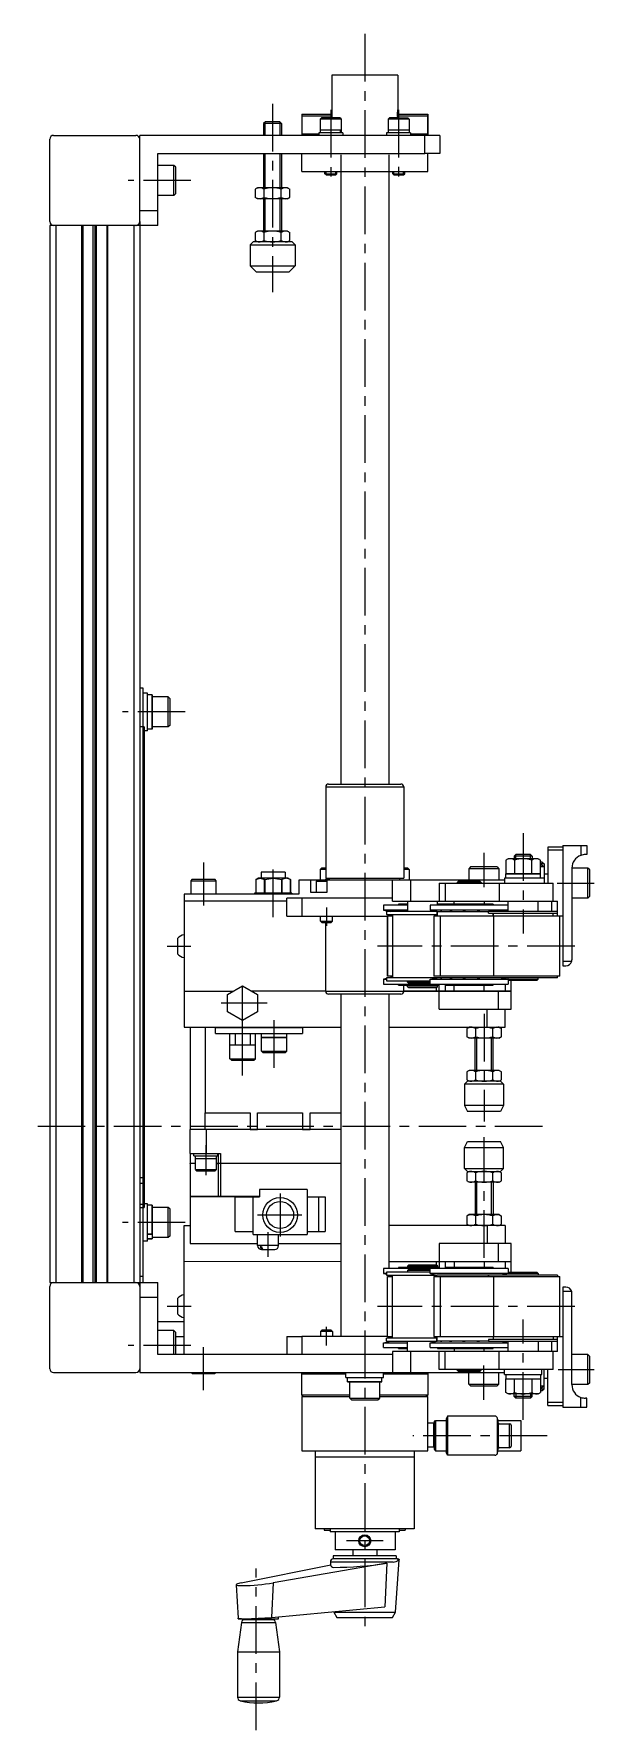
# Model space of a CAD drawing. Extents: x -5 to 1632, y -24 to 990.
# Drawn here: x -5 to 181, y 426 to 990 of the extents above; entities that cross this region are included whole.
import ezdxf

# ---------------------------------------------------------------- set-up
doc = ezdxf.new("R2010")
doc.units = 0
doc.header["$LTSCALE"] = 0.5
doc.linetypes.add('CENTER', pattern=[50.8, 31.75, -6.35, 6.35, -6.35])
for name, color, linetype in [('MSM_CENTER', 1, 'CENTER'), ('MSM_CONTINUOUS', 7, 'CONTINUOUS'), ('MSM_NARROW', 5, 'CONTINUOUS')]:
    doc.layers.add(name, color=color, linetype=linetype)

msp = doc.modelspace()

# ---------------------------------------------------------------- linework, layer by layer
at = {"layer": 'MSM_CENTER'}
for p, q in [((105, 990.37), (105, 458.99)), ((74.3, 967.14), (74.3, 904.33)), ((93.69, 965.07), (93.69, 941.4)), ((116.31, 965.13), (116.31, 941.4)), ((47.09, 941.6), (26.15, 941.6)), ((45.19, 764.6), (24.25, 764.6)), ((157.8, 724.22), (157.8, 690.78)), ((144.7, 717.65), (144.7, 706.27)), ((51.23, 714.42), (51.23, 700.13)), ((74.5, 696.29), (74.5, 713.13)), ((169.15, 707.6), (181.46, 707.6)), ((92.27, 699.52), (92.27, 693.41)), ((39.11, 686.6), (47.08, 686.6)), ((175, 686.6), (109.3, 686.6)), ((64.3, 657.5), (64.3, 675.88)), ((72.43, 667.6), (57.14, 667.6)), ((64.3, 643.5), (64.3, 661.88)), ((74.8, 646.1), (74.8, 664.48)), ((144.81, 664.12), (144.81, 628.22)), ((164.26, 626.6), (-5.28, 626.6)), ((144.81, 582.8), (144.81, 622.96)), ((52.05, 620.37), (52.05, 610.4)), ((76.8, 604.2), (76.8, 589.9)), ((45.19, 594.6), (24.25, 594.6)), ((69.25, 597.1), (84.01, 597.1)), ((72.8, 583.2), (72.8, 591.38)), ((39.18, 566.74), (47.14, 566.74)), ((175, 566.6), (109.3, 566.6)), ((92.27, 553.68), (92.27, 559.79)), ((157.8, 528.88), (157.8, 562.32)), ((47.09, 553.6), (26.15, 553.6)), ((51.23, 538.78), (51.23, 553.07)), ((51.23, 538.78), (51.23, 553.07)), ((144.7, 535.55), (144.7, 546.93)), ((169.51, 545.6), (181.46, 545.6)), ((165.77, 523.6), (121.09, 523.6)), ((111.11, 488.6), (98.89, 488.6)), ((68.8, 425.57), (68.8, 479.34))]:
    msp.add_line(p, q, dxfattribs=at)
at = {"layer": 'MSM_CONTINUOUS'}
for p, q in [((116, 976.6), (94, 976.6)), ((94, 976.6), (94, 962.4)), ((116, 976.6), (116, 965.58)), ((71.91, 961.1), (71.3, 960.49)), ((77.3, 960.49), (71.3, 960.49)), ((71.3, 960.49), (71.3, 956.6)), ((76.69, 961.1), (71.91, 961.1)), ((76.69, 961.1), (77.3, 960.49)), ((77.3, 960.49), (77.3, 956.6)), ((83.99, 963.6), (94, 963.6)), ((83.99, 963.6), (83.99, 956.6)), ((83.99, 963.1), (94, 963.1)), ((90.59, 962.4), (90.19, 962)), ((93.01, 962), (90.19, 962)), ((93.01, 962), (90.19, 962)), ((90.19, 962), (90.19, 957.4)), ((96.79, 962.4), (90.59, 962.4)), ((96.79, 962.4), (90.59, 962.4)), ((97.19, 962), (93.01, 962)), ((97.19, 962), (93.01, 962)), ((96.79, 962.4), (97.19, 962)), ((97.18, 962), (97.18, 957.4)), ((113.21, 962.4), (112.81, 962)), ((119.81, 962), (112.81, 962)), ((119.81, 962), (112.81, 962)), ((112.81, 962), (112.81, 957.4)), ((115.71, 962.4), (113.21, 962.4)), ((113.21, 962.4), (119.41, 962.4)), ((115.84, 963.6), (126.01, 963.6)), ((115.85, 963.1), (125.99, 963.1)), ((119.41, 962.4), (119.81, 962)), ((119.81, 962), (119.81, 957.4)), ((125.99, 956.6), (125.99, 963.6)), ((126.01, 963.6), (126.01, 956.6)), ((0, 927.9), (0, 955.3)), ((1.3, 956.6), (28.7, 956.6)), ((125, 956.6), (30, 956.6)), ((30, 927.9), (30, 956.6)), ((83.99, 957.1), (89.69, 957.1)), ((97.69, 957.4), (89.69, 957.4)), ((97.69, 957.4), (89.69, 957.4)), ((89.69, 957.4), (89.69, 956.6)), ((90.19, 958.4), (96.84, 958.4)), ((90.19, 958.4), (96.84, 958.4)), ((90.19, 958.4), (96.84, 958.4)), ((90.19, 958.4), (96.84, 958.4)), ((90.19, 958.4), (93.01, 958.4)), ((90.19, 958.4), (93.01, 958.4)), ((93.01, 958.4), (97.19, 958.4)), ((93.01, 958.4), (97.19, 958.4)), ((96.84, 958.4), (96.84, 957.4)), ((96.84, 958.4), (96.84, 957.4)), ((96.84, 958.4), (96.84, 957.4)), ((96.84, 958.4), (96.84, 957.4)), ((97.18, 958.4), (97.18, 957.4)), ((97.18, 958.4), (97.18, 957.4)), ((97.18, 958.4), (97.18, 957.4)), ((97.69, 957.4), (97.69, 956.6)), ((120.31, 957.4), (112.31, 957.4)), ((120.31, 957.4), (112.31, 957.4)), ((112.31, 957.4), (112.31, 956.6)), ((112.81, 958.4), (119.81, 958.4)), ((112.81, 958.4), (119.81, 958.4)), ((112.81, 958.4), (119.81, 958.4)), ((112.81, 958.4), (119.81, 958.4)), ((112.81, 958.4), (119.81, 958.4)), ((112.81, 958.4), (119.75, 958.4)), ((120.31, 957.4), (120.31, 956.6)), ((120.31, 957.1), (125.99, 957.1)), ((125, 950.6), (125, 956.6)), ((130, 956.6), (125, 956.6)), ((130, 956.6), (130, 950.6)), ((36, 950.6), (125, 950.6)), ((36, 926.6), (36, 950.6)), ((71.3, 950.6), (71.3, 939.1)), ((77.3, 950.6), (77.3, 939.1)), ((84, 944.6), (84, 950.6)), ((97, 950.1), (97, 740.6)), ((113, 950.1), (113, 740.6)), ((130, 950.6), (125, 950.6)), ((126, 944.6), (126, 950.6)), ((41.4, 946.6), (36, 946.6)), ((41.4, 936.6), (41.4, 946.6)), ((42, 946), (41.4, 946.6)), ((42, 941.6), (42, 946)), ((84, 944.6), (126, 944.6)), ((91.73, 943.76), (91.73, 944.6)), ((91.73, 943.77), (95.73, 943.77)), ((91.73, 943.77), (95.73, 943.77)), ((92.1, 943.4), (91.73, 943.76)), ((92.1, 943.4), (95.34, 943.4)), ((95.34, 943.4), (95.73, 943.77)), ((95.73, 943.77), (95.73, 944.6)), ((114.33, 943.76), (114.33, 944.6)), ((114.33, 943.77), (118.33, 943.77)), ((114.33, 943.77), (118.33, 943.77)), ((114.69, 943.4), (114.33, 943.76)), ((114.69, 943.4), (117.93, 943.4)), ((114.69, 943.4), (117.87, 943.4)), ((114.74, 943.4), (117.88, 943.4)), ((114.74, 943.4), (117.88, 943.4)), ((117.93, 943.4), (118.33, 943.77)), ((118.33, 943.77), (118.33, 944.6)), ((42, 937.2), (42, 941.6)), ((69.3, 939.1), (68.53, 938.65)), ((68.53, 938.65), (68.53, 935.95)), ((79.3, 939.1), (69.3, 939.1)), ((71.41, 938.65), (71.41, 935.95)), ((77.19, 935.95), (77.19, 938.65)), ((79.3, 939.1), (80.07, 938.65)), ((80.07, 935.95), (80.07, 938.65)), ((41.4, 936.6), (36, 936.6)), ((42, 937.2), (41.4, 936.6)), ((69.3, 935.5), (68.53, 935.95)), ((79.3, 935.5), (69.3, 935.5)), ((71.3, 935.5), (71.3, 924.7)), ((77.3, 935.5), (77.3, 924.7)), ((79.3, 935.5), (80.07, 935.95)), ((36, 926.6), (0, 926.6)), ((0, 926.6), (0, 574.6)), ((2, 926.6), (2, 574.6)), ((10.7, 574.6), (10.7, 926.6)), ((11, 926.6), (11, 574.6)), ((14.48, 574.6), (14.48, 926.6)), ((15, 926.6), (15, 574.6)), ((15.52, 926.6), (15.52, 574.6)), ((19, 926.6), (19, 574.6)), ((19.3, 926.6), (19.3, 574.6)), ((28, 926.6), (28, 574.6)), ((30, 931.6), (36, 931.6)), ((30, 927.9), (30, 544.9)), ((67.8, 921.1), (66.8, 920.1)), ((80.8, 921.1), (67.8, 921.1)), ((69.3, 924.7), (68.53, 924.25)), ((68.53, 924.25), (68.53, 921.55)), ((69.3, 921.1), (68.53, 921.55)), ((79.3, 924.7), (69.3, 924.7)), ((79.3, 921.1), (69.3, 921.1)), ((71.41, 924.25), (71.41, 921.55)), ((77.19, 921.55), (77.19, 924.25)), ((79.3, 924.7), (80.07, 924.25)), ((79.3, 921.1), (80.07, 921.55)), ((80.07, 921.55), (80.07, 924.25)), ((80.8, 921.1), (81.8, 920.1)), ((66.8, 920.1), (69.49, 920.1)), ((66.8, 920.1), (66.8, 913.1)), ((69.49, 920.1), (81.8, 920.1)), ((81.8, 920.1), (81.8, 913.1)), ((66.8, 913.1), (69.49, 913.1)), ((66.8, 913.1), (68.8, 911.1)), ((68.8, 911.1), (78.52, 911.1)), ((69.49, 913.1), (81.8, 913.1)), ((78.52, 911.1), (79.8, 911.1)), ((81.8, 913.1), (79.8, 911.1)), ((30, 772.6), (31, 772.6)), ((31, 772.6), (31, 574.6)), ((32.6, 770.85), (31, 770.85)), ((32.6, 758.35), (32.6, 770.85)), ((32.6, 758.35), (32.6, 770.85)), ((34.1, 770.35), (32.6, 770.35)), ((34.1, 758.85), (34.1, 770.35)), ((34.1, 770.35), (34.1, 758.85)), ((39.5, 769.6), (34.1, 769.6)), ((39.5, 759.6), (39.5, 769.6)), ((40.1, 769), (39.5, 769.6)), ((40.1, 760.2), (40.1, 769)), ((31.5, 759.6), (30, 759.6)), ((31.5, 759.6), (31.5, 599.6)), ((32.6, 758.35), (31.5, 758.35)), ((34.1, 758.85), (32.6, 758.85)), ((39.5, 759.6), (34.1, 759.6)), ((40.1, 760.2), (39.5, 759.6)), ((92.94, 740.6), (117.06, 740.6)), ((92, 739.66), (118, 739.66)), ((92, 739.66), (92, 709.2)), ((118, 739.66), (118, 709.2)), ((166.05, 719.6), (166.05, 707.6)), ((171.05, 719.6), (166.05, 719.6)), ((171.05, 718.6), (166.05, 718.6)), ((171.05, 720.1), (171.05, 680.1)), ((171.05, 720.1), (179.05, 720.1)), ((177.05, 720.1), (177.05, 716.84)), ((179.05, 720.1), (179.05, 717.1)), ((90.64, 712.6), (90.15, 712.11)), ((92, 712.11), (90.15, 712.11)), ((90.15, 712.11), (90.15, 708.6)), ((92, 712.6), (90.64, 712.6)), ((119.36, 712.6), (118, 712.6)), ((119.85, 712.11), (118, 712.11)), ((119.36, 712.6), (119.85, 712.11)), ((119.85, 712.11), (119.85, 708.6)), ((140.3, 713), (139.7, 712.4)), ((149.7, 712.4), (139.7, 712.4)), ((139.7, 712.4), (139.7, 708.6)), ((149.1, 713), (140.3, 713)), ((149.1, 713), (149.7, 712.4)), ((149.7, 712.4), (149.7, 708.6)), ((152.8, 715.7), (152.03, 715.25)), ((152.03, 715.25), (152.03, 710.7)), ((162.8, 715.7), (152.8, 715.7)), ((155.34, 717.1), (154.8, 716.56)), ((160.8, 716.56), (154.8, 716.56)), ((154.8, 716.56), (154.8, 715.7)), ((154.8, 716.4), (154.8, 715.7)), ((154.91, 715.25), (154.91, 710.7)), ((160.26, 717.1), (155.34, 717.1)), ((160.1, 717.1), (155.5, 717.1)), ((160.26, 717.1), (160.8, 716.56)), ((160.69, 710.7), (160.69, 715.25)), ((160.8, 716.56), (160.8, 715.7)), ((160.8, 716.4), (160.8, 715.7)), ((162.8, 715.7), (163.57, 715.25)), ((164.2, 714.6), (163.55, 714.6)), ((164.8, 714), (163.55, 714)), ((164.2, 713.6), (163.55, 713.6)), ((164.8, 713), (163.55, 713)), ((163.57, 710.7), (163.57, 715.25)), ((164.2, 714.6), (164.8, 714)), ((164.2, 713.6), (164.8, 713)), ((164.8, 714), (164.8, 707.6)), ((174.05, 712.6), (174.05, 682.1)), ((179.4, 712.6), (174.05, 712.6)), ((179.05, 717.1), (178.55, 717.1)), ((179.4, 702.6), (179.4, 712.6)), ((180, 712), (179.4, 712.6)), ((180, 703.2), (180, 712)), ((47.47, 708.9), (46.98, 708.41)), ((46.98, 708.41), (55.48, 708.41)), ((46.98, 708.41), (46.98, 703.9)), ((47.47, 708.9), (54.99, 708.9)), ((55.48, 708.41), (54.99, 708.9)), ((55.48, 703.9), (55.48, 708.41)), ((69.5, 709.2), (68.75, 708.77)), ((68.75, 708.77), (70.17, 709.2)), ((68.75, 708.77), (68.75, 704.2)), ((68.75, 708.77), (68.75, 708.77)), ((70.17, 709.2), (69.5, 709.2)), ((74.5, 709.2), (70.17, 709.2)), ((70.17, 709.2), (71.59, 708.77)), ((74.5, 711.2), (70.5, 711.2)), ((70.5, 711.2), (70.5, 709.2)), ((71.66, 708.77), (71.59, 708.77)), ((71.59, 704.2), (71.59, 708.77)), ((71.66, 708.77), (74.5, 709.2)), ((71.66, 708.77), (71.66, 704.2)), ((78.5, 711.2), (74.5, 711.2)), ((78.83, 709.2), (74.5, 709.2)), ((74.5, 709.2), (77.34, 708.77)), ((77.34, 704.2), (77.34, 708.77)), ((77.41, 708.77), (77.34, 708.77)), ((78.83, 709.2), (77.41, 708.77)), ((77.41, 708.77), (77.41, 704.2)), ((78.5, 711.2), (78.5, 709.2)), ((79.5, 709.2), (78.83, 709.2)), ((80.25, 708.77), (78.83, 709.2)), ((79.5, 709.2), (80.25, 708.77)), ((80.25, 704.2), (80.25, 708.77)), ((80.25, 708.77), (80.25, 708.77)), ((80.25, 708.77), (80.25, 704.2)), ((151.55, 708.6), (83, 708.6)), ((83, 708.6), (83, 703.9)), ((87.02, 704.5), (87.02, 708.6)), ((89.17, 708.5), (88.77, 708.1)), ((92.32, 708.1), (88.77, 708.1)), ((88.77, 708.1), (88.77, 704.5)), ((92.27, 708.5), (89.17, 708.5)), ((89.62, 708.6), (89.62, 708.5)), ((91.74, 708.6), (92.04, 708.9)), ((92, 709.2), (118, 709.2)), ((93.3, 708.9), (92.04, 708.9)), ((92.32, 708.6), (92.32, 704.5)), ((93.3, 708.6), (93.3, 709.2)), ((114.3, 701.6), (114.3, 708.6)), ((116.7, 708.6), (116.7, 709.2)), ((120.37, 701.6), (120.37, 708.6)), ((129.8, 707.6), (131.8, 707.6)), ((129.8, 707.6), (129.8, 701.6)), ((131.8, 707.6), (131.8, 701.6)), ((131.8, 707.6), (167.8, 707.6)), ((136.1, 708.1), (135.8, 707.8)), ((143.8, 707.8), (135.8, 707.8)), ((135.8, 707.8), (135.8, 707.6)), ((143.5, 708.1), (136.1, 708.1)), ((139.8, 708.1), (139.8, 708.6)), ((143.5, 708.1), (143.8, 707.8)), ((143.8, 707.8), (143.8, 707.6)), ((149.8, 707.6), (149.8, 701.6)), ((157.8, 709.2), (151.55, 709.2)), ((164.8, 709.2), (151.55, 709.2)), ((151.55, 709.2), (151.55, 707.6)), ((152.03, 710.7), (163.57, 710.7)), ((163.55, 710.7), (152.05, 710.7)), ((152.05, 710.7), (163.55, 710.7)), ((152.05, 710.7), (152.05, 710.7)), ((152.05, 709.2), (152.05, 710.7)), ((154.89, 710.7), (154.96, 710.7)), ((160.64, 710.7), (160.71, 710.7)), ((163.55, 709.2), (163.55, 710.7)), ((166.05, 710.6), (164.8, 710.6)), ((167.8, 701.6), (167.8, 707.6)), ((83, 703.9), (44.8, 703.9)), ((44.8, 703.9), (44.8, 659.6)), ((79, 701.6), (44.8, 701.6)), ((79, 701.6), (50.8, 701.6)), ((80.75, 704.2), (68.25, 704.2)), ((80.75, 704.2), (68.25, 704.2)), ((68.25, 704.2), (68.25, 703.9)), ((68.75, 704.2), (68.75, 704.2)), ((71.59, 704.2), (71.66, 704.2)), ((77.34, 704.2), (77.41, 704.2)), ((79, 696.6), (79, 702.6)), ((114.3, 702.6), (79, 702.6)), ((80.75, 704.2), (80.75, 703.9)), ((84, 702.6), (84, 696.6)), ((92.32, 704.5), (87.02, 704.5)), ((114.3, 701.6), (169.3, 701.6)), ((119.3, 700.6), (116.3, 700.6)), ((116.3, 700.6), (116.3, 700.28)), ((119.3, 701.6), (119.3, 698.1)), ((129.3, 700.28), (129.3, 701.6)), ((131.8, 700.6), (129.3, 700.6)), ((147.8, 700.6), (131.8, 700.6)), ((131.8, 700.28), (131.8, 700.6)), ((134.8, 700.6), (134.8, 701.6)), ((144.8, 701.6), (144.8, 700.6)), ((147.8, 700.6), (147.8, 700.28)), ((152.8, 698.1), (152.8, 701.6)), ((162.8, 698.1), (162.8, 701.6)), ((167.3, 701.6), (167.3, 698.1)), ((169.3, 696.6), (169.3, 701.6)), ((179.4, 702.6), (174.05, 702.6)), ((180, 703.2), (179.4, 702.6)), ((79, 696.6), (112.58, 696.6)), ((90.27, 694.93), (90.27, 696.6)), ((90.27, 694.93), (94.27, 694.93)), ((90.7, 694.5), (90.27, 694.93)), ((93.84, 694.5), (94.27, 694.93)), ((94.27, 694.93), (94.27, 696.6)), ((119.3, 700.28), (111.3, 700.28)), ((111.3, 700.28), (111.3, 698.63)), ((119.3, 698.63), (111.3, 698.63)), ((111.3, 698.63), (113.58, 698.1)), ((129.08, 698.1), (112.3, 698.1)), ((112.3, 698.1), (112.3, 697.1)), ((112.3, 697.1), (129.08, 697.1)), ((112.62, 696.6), (112.58, 696.6)), ((112.58, 696.6), (112.58, 676.6)), ((112.62, 676.6), (112.62, 696.6)), ((114.3, 696.6), (112.62, 696.6)), ((113.73, 697.1), (113.73, 696.6)), ((113.75, 697.1), (113.75, 696.6)), ((113.76, 697.1), (113.76, 696.6)), ((113.98, 697.1), (113.98, 696.6)), ((114.3, 697.1), (114.3, 676.1)), ((152.8, 700.28), (126.8, 700.28)), ((126.8, 700.28), (126.8, 698.63)), ((137.73, 698.63), (126.8, 698.63)), ((126.8, 698.63), (129.08, 698.1)), ((171.05, 696.6), (128.08, 696.6)), ((128.08, 696.6), (128.08, 676.6)), ((129.08, 698.1), (138.09, 698.1)), ((129.15, 698.1), (129.08, 698.1)), ((129.08, 698.1), (129.08, 696.6)), ((129.08, 698.1), (129.08, 696.6)), ((129.15, 698.1), (129.15, 696.6)), ((130.73, 698.1), (130.26, 698.1)), ((130.31, 676.6), (130.31, 696.6)), ((134.11, 698.1), (133.32, 698.1)), ((138.62, 698.1), (137.67, 698.1)), ((152.8, 698.63), (137.73, 698.63)), ((138.09, 698.1), (146.3, 698.1)), ((143.36, 698.1), (142.44, 698.1)), ((169.3, 698.1), (146.3, 698.1)), ((146.3, 697.6), (146.3, 698.1)), ((146.3, 697.6), (169.3, 697.6)), ((147.8, 696.6), (147.8, 697.6)), ((147.8, 697.6), (147.8, 696.6)), ((147.93, 696.6), (147.93, 676.6)), ((152.8, 698.63), (150.53, 698.1)), ((167.8, 696.6), (167.8, 697.6)), ((170, 676.6), (170, 696.6)), ((42.6, 689.13), (42.6, 684.08)), ((90.7, 694.5), (93.84, 694.5)), ((92, 671.6), (92, 694.5)), ((171.05, 681.6), (173.99, 681.6)), ((171.05, 680.1), (172.05, 680.1)), ((59.3, 670.49), (64.3, 673.37)), ((64.3, 673.37), (69.3, 670.49)), ((112.3, 675.8), (111.3, 675.57)), ((111.3, 675.57), (112.3, 675.57)), ((111.3, 675.57), (111.3, 673.92)), ((111.3, 673.92), (126.8, 673.92)), ((129.08, 676.1), (112.3, 676.1)), ((112.3, 676.1), (112.3, 675.1)), ((112.3, 675.1), (126.8, 675.1)), ((112.62, 676.6), (112.58, 676.6)), ((114.3, 676.6), (112.62, 676.6)), ((113.73, 676.6), (113.73, 676.1)), ((113.75, 676.6), (113.75, 676.1)), ((113.76, 676.6), (113.76, 676.1)), ((113.98, 676.6), (113.98, 676.1)), ((116.3, 673.6), (116.3, 673.92)), ((116.3, 673.6), (129.8, 673.6)), ((118, 671.54), (118, 673.6)), ((119.3, 674.6), (119.3, 675.1)), ((119.3, 674.6), (126.8, 674.6)), ((119.6, 674.3), (119.3, 674.6)), ((119.3, 673.1), (119.3, 673.6)), ((119.3, 673.1), (129.3, 673.1)), ((119.6, 672.8), (119.3, 673.1)), ((119.6, 674.3), (123.75, 674.3)), ((119.6, 672.8), (123.75, 672.8)), ((123.75, 674.3), (126.8, 674.3)), ((123.75, 672.8), (129, 672.8)), ((126.8, 675.57), (129.08, 676.1)), ((126.8, 675.57), (152.8, 675.57)), ((126.8, 673.92), (126.8, 675.57)), ((126.8, 673.92), (152.8, 673.92)), ((130.31, 676.6), (128.08, 676.6)), ((128.95, 671.6), (128.95, 672.8)), ((129, 672.8), (129.3, 673.1)), ((129.08, 676.1), (129.15, 676.1)), ((169.3, 676.1), (129.08, 676.1)), ((129.3, 673.1), (129.3, 673.6)), ((129.8, 671.6), (129.8, 673.92)), ((130.26, 676.1), (130.73, 676.1)), ((170, 676.6), (130.31, 676.6)), ((131.8, 673.92), (131.8, 671.6)), ((131.8, 673.6), (147.8, 673.6)), ((133.32, 676.1), (134.11, 676.1)), ((134.8, 671.6), (134.8, 673.6)), ((137.67, 676.1), (138.62, 676.1)), ((142.44, 676.1), (143.36, 676.1)), ((144.8, 671.6), (144.8, 673.6)), ((147.8, 673.6), (147.8, 673.92)), ((150.53, 676.1), (152.8, 675.57)), ((151.8, 676.1), (151.8, 675.8)), ((151.8, 673.92), (151.8, 671.6)), ((152.8, 675.6), (152.8, 676.1)), ((152.8, 675.6), (162.8, 675.6)), ((153.1, 675.3), (152.8, 675.6)), ((152.8, 675.57), (152.8, 673.92)), ((153.1, 675.3), (162.5, 675.3)), ((153.8, 665.6), (153.8, 675.3)), ((162.5, 675.3), (162.8, 675.6)), ((162.8, 675.6), (162.8, 676.1)), ((169.3, 676.1), (169.3, 676.6)), ((44.8, 671.6), (61.23, 671.6)), ((59.3, 664.71), (59.3, 670.49)), ((92, 671.6), (67.37, 671.6)), ((69.3, 670.49), (69.3, 664.71)), ((118, 671.54), (92, 671.54)), ((117.06, 670.6), (92.94, 670.6)), ((97, 670.6), (97, 556.6)), ((113, 670.6), (113, 579.28)), ((153.8, 671.6), (118, 671.6)), ((118, 671.6), (153.8, 671.6)), ((129.8, 665.6), (129.8, 671.6)), ((149.54, 665.6), (149.54, 671.6)), ((64.3, 661.83), (59.3, 664.71)), ((69.3, 664.71), (64.3, 661.83)), ((129.8, 665.6), (153.8, 665.6)), ((145.8, 659.6), (145.8, 665.6)), ((151.8, 659.6), (151.8, 665.6)), ((44.8, 659.6), (50.8, 659.6)), ((46.8, 659.6), (46.8, 631.1)), ((50.8, 659.6), (97, 659.6)), ((51.8, 659.6), (51.8, 631.1)), ((55.3, 659.5), (84.3, 659.5)), ((55.3, 657.5), (55.3, 659.5)), ((55.3, 657.5), (84.3, 657.5)), ((57.3, 659.6), (57.3, 659.5)), ((59.3, 659.5), (59.3, 659.6)), ((80.3, 659.5), (59.3, 659.5)), ((60.05, 649.09), (60.05, 657.5)), ((61.8, 657.5), (61.8, 653.6)), ((66.8, 657.5), (66.8, 653.6)), ((68.55, 649.09), (68.55, 657.5)), ((70.55, 651.69), (70.55, 657.5)), ((79.05, 656.2), (70.55, 656.2)), ((70.55, 656.2), (79.05, 656.2)), ((70.55, 656.2), (79.05, 656.2)), ((79.05, 651.69), (79.05, 657.5)), ((80.3, 659.6), (80.3, 659.5)), ((82.3, 659.5), (82.3, 659.6)), ((84.3, 659.5), (84.3, 657.5)), ((113, 659.6), (151.8, 659.6)), ((139.81, 659.6), (139.03, 659.15)), ((139.03, 659.15), (139.03, 656.45)), ((139.81, 656), (139.03, 656.45)), ((140.76, 659.6), (139.79, 659.6)), ((149.81, 656), (139.81, 656)), ((141.81, 645.2), (141.81, 656)), ((141.92, 659.15), (141.92, 656.45)), ((147.69, 656.45), (147.69, 659.15)), ((147.81, 645.2), (147.81, 656)), ((149.79, 659.6), (149.37, 659.6)), ((149.79, 659.6), (149.37, 659.6)), ((149.81, 659.6), (150.58, 659.15)), ((149.81, 656), (150.58, 656.45)), ((150.58, 656.45), (150.58, 659.15)), ((68.55, 653.6), (60.05, 653.6)), ((70.55, 651.69), (79.05, 651.69)), ((71.04, 651.2), (70.55, 651.69)), ((71.04, 651.2), (74.8, 651.2)), ((74.8, 651.2), (78.56, 651.2)), ((78.56, 651.2), (79.05, 651.69)), ((60.05, 649.09), (68.55, 649.09)), ((60.54, 648.6), (60.05, 649.09)), ((60.54, 648.6), (64.3, 648.6)), ((64.3, 648.6), (68.06, 648.6)), ((68.06, 648.6), (68.55, 649.09)), ((139.81, 645.2), (139.03, 644.75)), ((139.03, 644.75), (139.03, 642.05)), ((149.81, 645.2), (139.81, 645.2)), ((141.92, 644.75), (141.92, 642.05)), ((147.69, 642.05), (147.69, 644.75)), ((149.81, 645.2), (150.58, 644.75)), ((150.58, 642.05), (150.58, 644.75)), ((139.3, 641.6), (138.3, 640.6)), ((138.3, 640.6), (138.3, 633.6)), ((151.3, 640.6), (138.3, 640.6)), ((139.81, 641.6), (139.03, 642.05)), ((150.3, 641.6), (139.3, 641.6)), ((149.81, 641.6), (150.58, 642.05)), ((150.3, 641.6), (151.3, 640.6)), ((151.3, 640.6), (151.3, 633.6)), ((151.3, 633.6), (138.3, 633.6)), ((138.3, 633.6), (139.3, 631.6)), ((151.3, 633.6), (150.3, 631.6)), ((46.8, 631.1), (46.8, 625.6)), ((51.8, 631.1), (66.8, 631.1)), ((51.8, 625.6), (51.8, 631.1)), ((66.8, 631.1), (66.8, 625.6)), ((69.3, 631.1), (84.3, 631.1)), ((69.3, 625.6), (69.3, 631.1)), ((84.3, 631.1), (84.3, 625.6)), ((86.8, 631.1), (97, 631.1)), ((86.8, 625.6), (86.8, 631.1)), ((150.3, 631.6), (139.3, 631.6)), ((97, 625.6), (46.8, 625.6)), ((46.8, 617.6), (46.8, 625.6)), ((52.1, 625.6), (52.1, 617.6)), ((66.8, 625.6), (69.3, 625.6)), ((84.3, 625.6), (86.8, 625.6)), ((138.31, 619.6), (139.31, 621.6)), ((139.31, 621.6), (150.31, 621.6)), ((151.31, 619.6), (150.31, 621.6)), ((46.8, 617.6), (56.93, 617.6)), ((46.8, 617.6), (46.8, 614.3)), ((48.05, 616.8), (48.05, 617.6)), ((48.05, 616.8), (56.05, 616.8)), ((48.55, 612.2), (48.55, 616.8)), ((55.55, 615.8), (48.55, 615.8)), ((55.55, 615.8), (48.55, 615.8)), ((55.55, 615.8), (48.55, 615.8)), ((55.55, 612.2), (55.55, 616.8)), ((56.05, 616.8), (56.05, 617.6)), ((56.2, 617.6), (56.2, 614.3)), ((56.93, 617.6), (56.93, 614.3)), ((138.31, 612.6), (138.31, 619.6)), ((138.31, 619.6), (151.31, 619.6)), ((151.31, 612.6), (151.31, 619.6)), ((46.8, 614.3), (48.58, 614.3)), ((46.8, 614.25), (46.8, 603.25)), ((48.58, 614.25), (46.8, 614.25)), ((46.85, 614.25), (46.85, 614.3)), ((48.55, 612.2), (55.55, 612.2)), ((48.58, 612.17), (48.95, 611.8)), ((48.95, 611.8), (55.15, 611.8)), ((55.55, 612.2), (55.15, 611.8)), ((55.55, 614.3), (56.2, 614.3)), ((55.55, 614.25), (56.2, 614.25)), ((56.2, 614.3), (56.93, 614.3)), ((56.2, 614.25), (56.2, 603.25)), ((56.93, 614.25), (56.2, 614.25)), ((56.25, 614.3), (56.25, 614.25)), ((56.93, 614.3), (59.86, 614.3)), ((56.93, 614.25), (56.93, 603.25)), ((59.86, 614.25), (56.93, 614.25)), ((56.98, 614.25), (56.98, 614.3)), ((59.86, 614.3), (97, 614.3)), ((97, 614.25), (59.86, 614.25)), ((139.31, 611.6), (138.31, 612.6)), ((138.31, 612.6), (151.31, 612.6)), ((139.81, 611.6), (139.03, 611.15)), ((139.03, 611.15), (139.03, 608.45)), ((139.31, 611.6), (150.31, 611.6)), ((141.92, 611.15), (141.92, 608.45)), ((147.69, 608.45), (147.69, 611.15)), ((149.81, 611.6), (150.58, 611.15)), ((150.31, 611.6), (151.31, 612.6)), ((150.58, 608.45), (150.58, 611.15)), ((30, 609.6), (31, 609.6)), ((31, 607.6), (30, 607.6)), ((69.94, 605.6), (69.94, 603.1)), ((85.8, 605.6), (69.94, 605.6)), ((85.8, 605.6), (85.8, 590.6)), ((139.81, 608), (139.03, 608.45)), ((149.81, 608), (139.81, 608)), ((141.81, 608), (141.81, 597.2)), ((147.81, 608), (147.81, 597.2)), ((149.81, 608), (150.58, 608.45)), ((31, 600.6), (30, 600.6)), ((30, 599.6), (31, 599.6)), ((31, 599.6), (31.5, 599.6)), ((32.6, 600.85), (31.5, 600.85)), ((32.6, 589.32), (32.6, 600.85)), ((32.6, 589.32), (32.6, 600.85)), ((34.1, 600.35), (32.6, 600.35)), ((34.1, 590.67), (34.1, 600.35)), ((34.1, 600.35), (34.1, 589.13)), ((39.5, 599.6), (34.1, 599.6)), ((39.5, 597.28), (39.5, 599.6)), ((40.1, 599), (39.5, 599.6)), ((40.1, 590.2), (40.1, 599)), ((46.8, 603.25), (69.94, 603.25)), ((69.94, 603.2), (46.8, 603.2)), ((46.8, 603.2), (46.8, 587.6)), ((46.85, 603.25), (46.85, 603.2)), ((48.6, 603.2), (48.6, 603.25)), ((51.66, 603.25), (51.66, 603.2)), ((56.25, 603.25), (56.25, 603.2)), ((56.98, 603.25), (56.98, 603.2)), ((59.86, 603.2), (59.86, 603.25)), ((61.8, 591.6), (61.8, 603.1)), ((61.8, 603.1), (63.97, 603.1)), ((63.97, 603.1), (67.8, 603.1)), ((67.8, 590.6), (67.8, 603.1)), ((67.8, 603.1), (69.94, 603.1)), ((85.8, 603.1), (91.8, 603.1)), ((89.63, 603.1), (89.63, 591.6)), ((91.8, 603.1), (91.8, 591.6)), ((39.5, 589.6), (39.5, 597.28)), ((44.8, 550.6), (44.8, 593.6)), ((44.8, 593.6), (46.8, 593.6)), ((151.8, 593.6), (113, 593.6)), ((139.81, 597.2), (139.03, 596.75)), ((139.03, 596.75), (139.03, 594.05)), ((139.81, 593.6), (139.03, 594.05)), ((149.81, 597.2), (139.81, 597.2)), ((141.92, 596.75), (141.92, 594.05)), ((145.8, 593.6), (145.8, 587.6)), ((147.69, 594.05), (147.69, 596.75)), ((149.81, 597.2), (150.58, 596.75)), ((149.81, 593.6), (150.58, 594.05)), ((150.58, 594.05), (150.58, 596.75)), ((151.8, 593.6), (151.8, 587.6)), ((151.8, 593.6), (151.8, 587.6)), ((151.8, 593.6), (151.8, 587.6)), ((32.6, 588.35), (31, 588.35)), ((32.6, 590.67), (34.1, 590.67)), ((34.1, 590.67), (32.6, 590.67)), ((32.6, 588.35), (32.6, 589.32)), ((32.6, 588.35), (32.6, 589.32)), ((32.6, 589.13), (34.1, 589.13)), ((34.1, 589.13), (32.6, 589.13)), ((39.5, 589.6), (34.1, 589.6)), ((40.1, 590.2), (39.5, 589.6)), ((46.8, 587.6), (69.3, 587.6)), ((61.8, 591.6), (63.97, 591.6)), ((63.97, 591.6), (67.8, 591.6)), ((67.8, 590.6), (85.8, 590.6)), ((69.3, 586.9), (69.3, 590.6)), ((76.3, 586.9), (76.3, 590.6)), ((76.3, 587.6), (97, 587.6)), ((85.8, 591.6), (89.63, 591.6)), ((89.63, 591.6), (91.8, 591.6)), ((129.8, 587.6), (129.8, 579.28)), ((153.8, 587.6), (129.8, 587.6)), ((149.54, 581.6), (149.54, 587.6)), ((153.8, 577.9), (153.8, 587.6)), ((76.3, 586.9), (69.3, 586.9)), ((70.18, 586.6), (70.53, 586.6)), ((70.6, 585.6), (75, 585.6)), ((31, 576.6), (30, 576.6)), ((44.8, 581.6), (97, 581.66)), ((124.3, 579.28), (111.3, 579.28)), ((111.3, 579.28), (111.3, 577.63)), ((112.3, 577.63), (111.3, 577.63)), ((111.3, 577.63), (112.3, 577.4)), ((124.3, 578.1), (112.3, 578.1)), ((112.3, 578.1), (112.3, 577.1)), ((112.3, 577.1), (124.3, 577.1)), ((112.58, 576.6), (112.62, 576.6)), ((112.58, 556.6), (112.58, 576.6)), ((112.62, 556.6), (112.62, 576.6)), ((112.62, 576.6), (114.3, 576.6)), ((113, 581.6), (153.8, 581.6)), ((113.73, 577.1), (113.73, 576.6)), ((113.74, 576.6), (113.74, 577.1)), ((113.95, 576.6), (113.95, 577.1)), ((114.3, 556.1), (114.3, 577.1)), ((124.3, 579.6), (116.3, 579.6)), ((116.3, 579.6), (116.3, 579.28)), ((119.6, 580.4), (119.3, 580.1)), ((124.89, 580.1), (119.3, 580.1)), ((119.3, 580.1), (119.3, 579.6)), ((119.6, 578.9), (119.3, 578.6)), ((124.89, 578.6), (119.3, 578.6)), ((119.3, 578.6), (119.3, 578.1)), ((129, 580.4), (119.6, 580.4)), ((126.8, 578.9), (119.6, 578.9)), ((129.8, 579.6), (124.3, 579.6)), ((126.8, 579.28), (124.3, 579.28)), ((126.8, 578.1), (124.3, 578.1)), ((124.3, 577.1), (129.08, 577.1)), ((129.3, 580.1), (124.89, 580.1)), ((126.8, 578.6), (124.89, 578.6)), ((152.8, 579.28), (126.8, 579.28)), ((126.8, 577.63), (126.8, 579.28)), ((152.8, 577.63), (126.8, 577.63)), ((126.8, 577.63), (129.08, 577.1)), ((128.08, 576.6), (130.31, 576.6)), ((128.08, 576.6), (128.08, 556.6)), ((128.95, 580.4), (128.95, 581.6)), ((129, 580.4), (129.3, 580.1)), ((129.08, 576.6), (129.08, 577.1)), ((129.13, 577.1), (129.08, 577.1)), ((169.3, 577.1), (129.13, 577.1)), ((129.3, 580.1), (129.3, 579.6)), ((130.31, 556.6), (130.31, 576.6)), ((130.31, 576.6), (147.93, 576.6)), ((131.8, 581.6), (131.8, 579.28)), ((147.8, 579.6), (131.8, 579.6)), ((134.8, 581.6), (134.8, 579.6)), ((144.8, 581.6), (144.8, 579.6)), ((146.3, 576.6), (146.3, 577.1)), ((146.3, 577.1), (146.3, 576.6)), ((147.8, 579.6), (147.8, 579.28)), ((147.93, 576.6), (147.93, 556.6)), ((147.93, 576.6), (170, 576.6)), ((152.8, 577.63), (150.53, 577.1)), ((151.8, 581.6), (151.8, 579.28)), ((151.8, 577.4), (151.8, 577.1)), ((152.8, 579.28), (152.8, 577.63)), ((152.8, 577.6), (153.1, 577.9)), ((162.8, 577.6), (152.8, 577.6)), ((162.5, 577.9), (153.1, 577.9)), ((162.5, 577.9), (162.8, 577.6)), ((162.8, 577.6), (162.8, 577.1)), ((169.3, 577.1), (169.3, 576.6)), ((170, 556.6), (170, 576.6)), ((0, 574.6), (36, 574.6)), ((0, 545.9), (0, 573.3)), ((36, 550.6), (36, 574.6)), ((172.05, 573.1), (171.05, 573.1)), ((171.05, 573.1), (171.05, 571.6)), ((173.99, 571.6), (171.05, 571.6)), ((171.05, 571.6), (171.05, 533.1)), ((174.05, 540.6), (174.05, 571.1)), ((36, 569.6), (30, 569.6)), ((42.6, 569.27), (42.6, 564.22)), ((36, 561.6), (44.8, 561.6)), ((41.4, 558.6), (36, 558.6)), ((42, 558), (41.4, 558.6)), ((41.4, 550.6), (41.4, 558.6)), ((42, 550.6), (42, 558)), ((42, 556.6), (44.8, 556.6)), ((79, 556.6), (84, 556.6)), ((79, 556.6), (79, 550.6)), ((84, 556.6), (84, 550.6)), ((112.58, 556.6), (84, 556.6)), ((90.7, 558.7), (90.27, 558.27)), ((94.27, 558.27), (90.27, 558.27)), ((90.27, 558.27), (90.27, 556.6)), ((93.84, 558.7), (90.7, 558.7)), ((93.84, 558.7), (94.27, 558.27)), ((94.27, 558.27), (94.27, 556.6)), ((111.3, 554.57), (113.58, 555.1)), ((111.3, 554.57), (119.3, 554.57)), ((111.3, 552.92), (111.3, 554.57)), ((124.3, 556.1), (112.3, 556.1)), ((112.3, 555.1), (112.3, 556.1)), ((112.3, 555.1), (124.3, 555.1)), ((112.58, 556.6), (112.62, 556.6)), ((112.62, 556.6), (114.3, 556.6)), ((113.73, 556.6), (113.73, 556.1)), ((113.74, 556.1), (113.74, 556.6)), ((113.95, 556.1), (113.95, 556.6)), ((119.3, 551.6), (119.3, 555.1)), ((129.08, 556.1), (124.3, 556.1)), ((124.3, 555.1), (129.08, 555.1)), ((126.8, 554.57), (129.08, 555.1)), ((126.8, 554.57), (152.8, 554.57)), ((126.8, 552.92), (126.8, 554.57)), ((128.08, 556.6), (147.93, 556.6)), ((129.08, 555.1), (129.08, 556.6)), ((129.08, 556.6), (129.08, 555.1)), ((146.3, 555.1), (129.08, 555.1)), ((129.08, 555.1), (129.13, 555.1)), ((130.21, 555.1), (130.67, 555.1)), ((133.24, 555.1), (134.02, 555.1)), ((137.57, 555.1), (138.52, 555.1)), ((142.34, 555.1), (143.26, 555.1)), ((147.67, 555.6), (146.3, 555.6)), ((146.3, 555.6), (146.3, 555.1)), ((146.3, 555.1), (147.67, 555.1)), ((169.3, 555.6), (147.67, 555.6)), ((147.67, 555.1), (169.3, 555.1)), ((147.8, 556.6), (147.8, 555.6)), ((147.93, 556.6), (171.05, 556.6)), ((150.53, 555.1), (152.8, 554.57)), ((152.8, 551.6), (152.8, 555.1)), ((162.8, 555.1), (162.8, 551.6)), ((167.3, 555.1), (167.3, 551.6)), ((167.8, 556.6), (167.8, 555.6)), ((169.3, 551.6), (169.3, 556.6)), ((114.3, 550.6), (36, 550.6)), ((111.3, 552.92), (119.3, 552.92)), ((169.3, 551.6), (114.3, 551.6)), ((114.3, 551.6), (114.3, 544.6)), ((116.3, 552.6), (116.3, 552.92)), ((116.3, 552.6), (119.3, 552.6)), ((120.37, 544.6), (120.37, 551.6)), ((126.8, 552.92), (152.8, 552.92)), ((129.3, 552.92), (129.3, 552.6)), ((129.3, 552.6), (147.8, 552.6)), ((129.8, 545.6), (129.8, 551.6)), ((131.8, 552.92), (131.8, 552.6)), ((131.8, 545.6), (131.8, 551.6)), ((134.8, 552.6), (134.8, 551.6)), ((144.8, 551.6), (144.8, 552.6)), ((147.8, 552.6), (147.8, 552.92)), ((149.8, 545.6), (149.8, 551.6)), ((167.8, 545.6), (167.8, 551.6)), ((179.4, 550.6), (174.05, 550.6)), ((179.4, 540.6), (179.4, 550.6)), ((180, 550), (179.4, 550.6)), ((180, 541.2), (180, 550)), ((1.3, 544.6), (28.7, 544.6)), ((30.3, 544.6), (83.89, 544.6)), ((47.47, 544.3), (47.17, 544.6)), ((47.47, 544.3), (54.99, 544.3)), ((55.29, 544.6), (54.99, 544.3)), ((83, 544.6), (151.55, 544.6)), ((84, 537.1), (84, 544.6)), ((98.75, 544.1), (84, 544.1)), ((92.32, 544.6), (93.3, 544.6)), ((98.75, 543), (98.75, 544.6)), ((98.75, 543), (111.25, 543)), ((98.75, 543), (111.25, 543)), ((99.25, 541.5), (99.25, 543)), ((110.75, 541.5), (110.75, 543)), ((111.25, 543), (111.25, 544.6)), ((126, 544.1), (111.25, 544.1)), ((126, 544.6), (126, 537.1)), ((167.8, 545.6), (129.8, 545.6)), ((135.8, 545.4), (135.8, 545.6)), ((135.8, 545.4), (141.15, 545.4)), ((136.1, 545.1), (135.8, 545.4)), ((136.1, 545.1), (141.05, 545.1)), ((139.7, 540.8), (139.7, 544.6)), ((139.8, 544.6), (139.8, 545.1)), ((141.05, 545.1), (143.5, 545.1)), ((141.15, 545.4), (143.8, 545.4)), ((143.5, 545.1), (143.8, 545.4)), ((143.8, 545.4), (143.8, 545.6)), ((149.7, 540.8), (149.7, 544.6)), ((151.55, 544), (151.55, 545.6)), ((151.55, 544), (164.05, 544)), ((151.55, 544), (164.05, 544)), ((152.03, 542.5), (163.57, 542.5)), ((152.03, 537.95), (152.03, 542.5)), ((152.05, 544), (152.05, 542.5)), ((154.91, 537.95), (154.91, 542.5)), ((160.69, 542.5), (160.69, 537.95)), ((163.55, 544), (163.55, 542.5)), ((163.57, 542.5), (163.57, 537.95)), ((164.05, 544), (164.05, 545.6)), ((164.8, 539.2), (164.8, 545.6)), ((166.05, 542.6), (164.8, 542.6)), ((166.05, 533.6), (166.05, 545.6)), ((84, 537.1), (84.5, 536.6)), ((100, 537.1), (84, 537.1)), ((84, 536.6), (84, 518.6)), ((84, 536.6), (100, 536.6)), ((99.25, 541.5), (110.75, 541.5)), ((110.75, 541.5), (99.25, 541.5)), ((100, 536.1), (100, 541.5)), ((110, 536.1), (110, 541.5)), ((126, 537.1), (110, 537.1)), ((110, 536.6), (126, 536.6)), ((126, 537.1), (125.5, 536.6)), ((126, 518.6), (126, 536.6)), ((139.7, 540.8), (149.7, 540.8)), ((140.3, 540.2), (139.7, 540.8)), ((140.3, 540.2), (149.1, 540.2)), ((149.1, 540.2), (149.7, 540.8)), ((152.8, 537.5), (152.03, 537.95)), ((162.8, 537.5), (152.8, 537.5)), ((154.8, 536.64), (154.8, 537.5)), ((160.8, 536.64), (154.8, 536.64)), ((155.34, 536.1), (154.8, 536.64)), ((160.26, 536.1), (160.8, 536.64)), ((160.8, 536.64), (160.8, 537.5)), ((162.8, 537.5), (163.57, 537.95)), ((163.55, 540.2), (164.8, 540.2)), ((163.55, 539.6), (164.2, 539.6)), ((163.55, 539.2), (164.8, 539.2)), ((163.55, 538.6), (164.2, 538.6)), ((164.8, 540.2), (164.2, 539.6)), ((164.2, 538.6), (164.8, 539.2)), ((179.4, 540.6), (174.05, 540.6)), ((180, 541.2), (179.4, 540.6)), ((100, 536.1), (110, 536.1)), ((100.6, 535.5), (100, 536.1)), ((100.6, 535.5), (109.4, 535.5)), ((109.4, 535.5), (110, 536.1)), ((160.26, 536.1), (155.34, 536.1)), ((171.05, 534.6), (166.05, 534.6)), ((166.05, 533.6), (171.05, 533.6)), ((171.05, 533.1), (179.05, 533.1)), ((177.05, 533.1), (177.05, 536.36)), ((179.05, 536.1), (178.55, 536.1)), ((179.05, 533.1), (179.05, 536.1)), ((128, 527.79), (126, 527.79)), ((128, 519.79), (128, 527.79)), ((128.11, 528.1), (128.61, 528.6)), ((128.11, 528.1), (128.11, 519.1)), ((128.61, 528.6), (128.61, 518.6)), ((128.61, 528.6), (132.11, 528.6)), ((132.61, 530.1), (132.11, 529.23)), ((132.11, 529.23), (132.11, 517.97)), ((132.61, 530.1), (132.61, 517.1)), ((148.4, 530.1), (132.61, 530.1)), ((149.23, 528.6), (157, 528.6)), ((149.24, 528.6), (149.24, 529.45)), ((149.24, 518.61), (149.24, 528.59)), ((149.24, 528.59), (149.63, 527.28)), ((149.63, 519.92), (149.63, 527.28)), ((150.05, 527.6), (153.3, 527.6)), ((153.3, 519.6), (153.3, 527.6)), ((153.8, 527.1), (153.8, 520.1)), ((157, 528.6), (157, 518.6)), ((128, 519.79), (126, 519.79)), ((149.63, 519.92), (149.23, 518.6)), ((84, 518.6), (126, 518.6)), ((88.5, 518.6), (88.5, 492.6)), ((88.5, 516.6), (121.5, 516.6)), ((121.5, 518.6), (121.5, 492.6)), ((128.11, 519.1), (128.61, 518.6)), ((128.61, 518.6), (132.11, 518.6)), ((132.61, 517.1), (132.11, 517.97)), ((148.4, 517.1), (132.61, 517.1)), ((149.23, 518.6), (157, 518.6)), ((149.24, 517.75), (149.24, 518.6)), ((153.3, 519.6), (150.05, 519.6)), ((121.5, 492.6), (88.5, 492.6)), ((91.5, 492.6), (91.5, 492.1)), ((91.5, 492.1), (93.5, 492.1)), ((93.5, 492.6), (93.5, 491.6)), ((116.5, 491.6), (93.5, 491.6)), ((95.11, 491.6), (95.11, 485.6)), ((115.11, 491.6), (115.11, 485.6)), ((116.5, 492.6), (116.5, 491.6)), ((116.5, 492.1), (118.5, 492.1)), ((118.5, 492.6), (118.5, 492.1)), ((63.84, 474.57), (93.65, 480.56)), ((112.37, 481.1), (74.47, 474.57)), ((114.47, 481.51), (93.59, 481.51)), ((93.59, 481.51), (93.64, 480.68)), ((115.5, 483.6), (94.5, 483.6)), ((94.5, 483.6), (94.5, 482.58)), ((115.5, 482.58), (94.5, 482.58)), ((115.11, 485.6), (95.11, 485.6)), ((101, 485.6), (101, 483.6)), ((109, 485.6), (109, 483.6)), ((112.36, 481.1), (111.7, 466.56)), ((115.25, 464.86), (116.47, 482.29)), ((115.5, 483.6), (115.5, 482.58)), ((116.16, 482.07), (115.88, 481.9)), ((74.47, 474.57), (73.95, 463.09)), ((62.12, 473.93), (62.85, 462.79)), ((73.95, 463.09), (111.7, 466.56)), ((76.31, 462.6), (76.31, 463.3)), ((94.75, 464.86), (94.74, 465)), ((94.75, 464.86), (115.25, 464.86)), ((94.75, 464.86), (95.75, 463.1)), ((114.25, 463.1), (115.25, 464.86)), ((63.96, 461.44), (62.59, 451.6)), ((62.86, 462.6), (62.86, 462.81)), ((62.86, 462.6), (64.82, 462.6)), ((63.96, 461.44), (75.21, 461.44)), ((64.82, 462.6), (76.31, 462.6)), ((74.22, 462.3), (64.95, 462.3)), ((65.66, 462.3), (65.66, 462.6)), ((73.51, 462.3), (73.51, 462.6)), ((75.21, 461.44), (76.59, 451.6)), ((95.75, 463.1), (114.25, 463.1)), ((62.59, 451.6), (76.59, 451.6)), ((62.59, 451.6), (62.59, 436.56)), ((76.59, 451.6), (76.59, 436.56)), ((62.59, 436.56), (64.63, 436.56)), ((63.53, 435.34), (75.64, 435.34)), ((64.63, 436.56), (76.59, 436.56))]:
    msp.add_line(p, q, dxfattribs=at)
for centre, radius in [((76.8, 597.1), 5.8), ((76.8, 597.1), 4.5), ((105, 488.6), 2)]:
    msp.add_circle(centre, radius, dxfattribs=at)
for centre, radius, start, end in [((128.33, 963.61), 12.48, 170.9467, 185.5647), ((1.3, 955.3), 1.3, 90, 180), ((28.7, 955.3), 1.3, 0, 90), ((69.97, 936.54), 2.56, 55.6158, 115.6158), ((74.3, 929.55), 9.55, 72.412, 107.588), ((78.63, 936.54), 2.56, 64.3842, 124.3842), ((69.97, 938.06), 2.56, 244.3842, 304.3842), ((74.3, 945.05), 9.55, 252.412, 287.588), ((78.63, 938.06), 2.56, 235.6158, 295.6158), ((1.3, 927.9), 1.3, 180, 270), ((28.7, 927.9), 1.3, 270, 0), ((28.63, 927.83), 1.3, 289.5572, 317.3344), ((69.97, 922.14), 2.56, 55.6158, 115.6158), ((69.97, 923.66), 2.56, 244.3842, 304.3842), ((74.3, 915.15), 9.55, 72.412, 107.588), ((74.3, 930.65), 9.55, 252.412, 287.588), ((78.63, 922.14), 2.56, 64.3842, 124.3842), ((78.63, 923.66), 2.56, 235.6158, 295.6158), ((92.94, 739.66), 0.938, 90, 180), ((117.06, 739.66), 0.938, 0, 90), ((153.47, 713.14), 2.56, 55.6158, 115.6158), ((157.8, 706.15), 9.55, 72.412, 107.588), ((162.13, 713.14), 2.56, 64.3842, 124.3842), ((178.55, 712.6), 4.5, 109.4712, 180), ((178.55, 712.6), 4.5, 90, 109.4712), ((45.5, 686.66), 3.8, 100.5476, 139.6409), ((45.5, 686.54), 3.8, 220.3591, 259.4524), ((172.05, 682.1), 2, 270, 345.5225), ((172.05, 682.1), 2, 345.5225, 0), ((92.94, 671.54), 0.938, 180, 270), ((117.06, 671.54), 0.938, 270, 0), ((140.48, 657.04), 2.56, 55.6158, 115.6158), ((140.48, 658.56), 2.56, 244.3842, 304.3842), ((144.81, 650.05), 9.55, 72.412, 107.588), ((144.81, 665.55), 9.55, 252.412, 287.588), ((149.14, 657.04), 2.56, 64.3842, 124.3842), ((149.14, 658.56), 2.56, 235.6158, 295.6158), ((140.48, 642.64), 2.56, 55.6158, 115.6158), ((144.81, 635.65), 9.55, 72.412, 107.588), ((149.14, 642.64), 2.56, 64.3842, 124.3842), ((140.48, 644.16), 2.56, 244.3842, 304.3842), ((144.81, 651.15), 9.55, 252.412, 287.588), ((149.14, 644.16), 2.56, 235.6158, 295.6158), ((140.48, 609.04), 2.56, 55.6158, 115.6158), ((144.81, 602.05), 9.55, 72.412, 107.588), ((149.14, 609.04), 2.56, 64.3842, 124.3842), ((140.48, 610.56), 2.56, 244.3842, 304.3842), ((144.81, 617.55), 9.55, 252.412, 287.588), ((149.14, 610.56), 2.56, 235.6158, 295.6158), ((140.48, 594.64), 2.56, 55.6158, 115.6158), ((140.48, 596.16), 2.56, 244.3842, 304.3842), ((144.81, 587.65), 9.55, 72.412, 107.588), ((144.81, 603.15), 9.55, 252.412, 287.588), ((149.14, 594.64), 2.56, 64.3842, 124.3842), ((149.14, 596.16), 2.56, 235.6158, 295.6158), ((70.6, 586.9), 1.3, 180, 270), ((71.23, 586.64), 1.05, 182.2991, 261.5558), ((71.59, 586.64), 1.05, 182.3005, 261.5544), ((75, 586.9), 1.3, 270, 0), ((1.3, 573.3), 1.3, 90, 180), ((28.7, 573.3), 1.3, 0, 90), ((45.5, 566.8), 3.8, 100.5476, 139.6409), ((172.05, 571.1), 2, 14.4775, 90), ((172.05, 571.1), 2, 0, 14.4775), ((45.5, 566.68), 3.8, 220.3591, 259.4524), ((1.3, 545.9), 1.3, 180, 270), ((28.7, 545.9), 1.3, 270, 0), ((30.3, 544.9), 0.3, 180, 270), ((153.47, 540.06), 2.56, 244.3842, 304.3842), ((157.8, 547.05), 9.55, 252.412, 287.588), ((162.13, 540.06), 2.56, 235.6158, 295.6158), ((178.55, 540.6), 4.5, 180, 250.5288), ((178.55, 540.6), 4.5, 250.5288, 270), ((148.4, 529.23), 0.867, 14.3375, 90), ((126.36, 523.6), 23.62, 12.2197, 14.3375), ((150.13, 527.05), 0.552, 98.7012, 156.0555), ((153.3, 527.1), 0.5, 0, 90), ((150.13, 520.15), 0.552, 203.9434, 261.299), ((153.3, 520.1), 0.5, 270, 0), ((148.4, 517.97), 0.867, 270, 345.6625), ((126.36, 523.6), 23.62, 345.6625, 347.7775), ((94.58, 481.58), 1, 94.7562, 184), ((94.64, 480.75), 1, 184, 270.2649), ((94.07, 603.69), 123.95, 270.2649, 278.486), ((113.71, 486.94), 5.48, 277.9285, 299.2104), ((115.17, 479.13), 3.52, 70.1042, 84.6037), ((115.41, 481.57), 1.02, 39.9891, 85.1068), ((116.11, 482.15), 0.1, 299.6428, 39.9891), ((64.69, 468.94), 5.7, 98.6051, 115.9769), ((63.05, 545.42), 71.76, 270.9794, 279.1609), ((62.25, 473.95), 0.13, 115.9769, 261.6594), ((64.26, 487.65), 13.98, 261.6594, 270.073), ((64.58, 472.96), 10.31, 260.3301, 272.5594), ((64.95, 461.3), 1, 90, 172.0199), ((63.68, 582.95), 120.31, 270.6491, 274.8973), ((74.22, 461.3), 1, 7.9801, 90), ((63.84, 436.56), 1.25, 180, 255.9892), ((69.58, 458.93), 24.33, 255.7961, 284.1733), ((75.34, 436.56), 1.25, 284.0108, 0)]:
    msp.add_arc(centre, radius, start, end, dxfattribs=at)
at = {"layer": 'MSM_CONTINUOUS', "extrusion": (0, 0, -1)}
msp.add_arc((-116.31, 482.29), 0.155, 109.8958, 240.7896, dxfattribs=at)
at = {"layer": 'MSM_NARROW'}
for p, q in [((71.84, 956.6), (71.84, 961.1)), ((71.84, 956.6), (71.84, 961.1)), ((76.76, 956.6), (76.76, 961.1)), ((76.76, 956.6), (76.76, 961.1)), ((71.84, 939.1), (71.84, 950.6)), ((76.76, 939.1), (76.76, 950.6)), ((92.1, 943.4), (92.1, 944.6)), ((95.34, 943.4), (95.34, 944.6)), ((114.69, 943.4), (114.69, 944.6)), ((117.93, 943.4), (117.93, 944.6)), ((71.84, 924.7), (71.84, 935.5)), ((76.76, 924.7), (76.76, 935.5)), ((155.34, 715.7), (155.34, 717.1)), ((160.26, 715.7), (160.26, 717.1)), ((142.35, 645.2), (142.35, 656)), ((147.27, 645.2), (147.27, 656)), ((142.35, 597.2), (142.35, 608)), ((147.27, 597.2), (147.27, 608)), ((155.34, 537.5), (155.34, 536.1)), ((160.26, 537.5), (160.26, 536.1))]:
    msp.add_line(p, q, dxfattribs=at)
msp.add_circle((105, 488.6), 1.62, dxfattribs=at)

doc.saveas('drawing.dxf')
